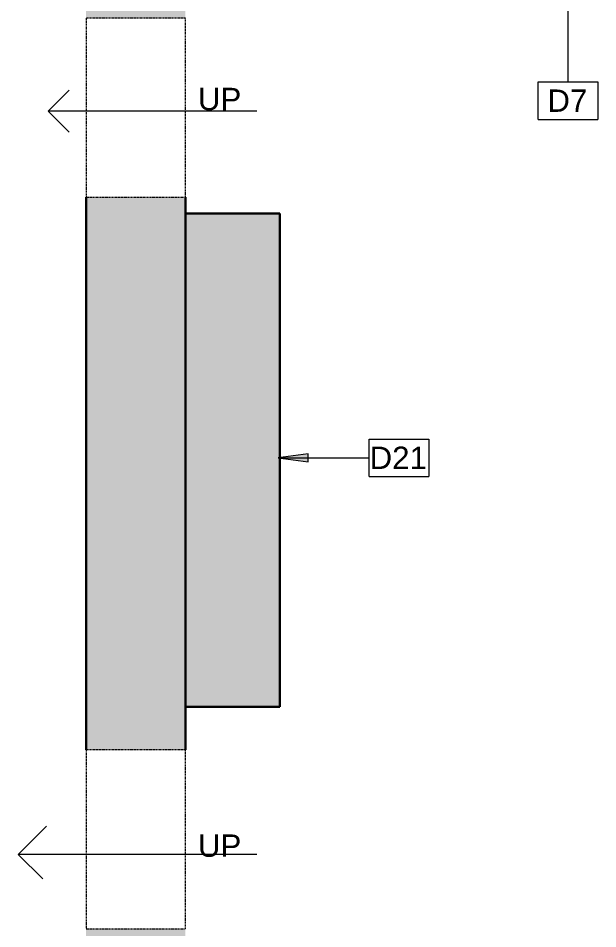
# Model space of a CAD drawing. Header units: inches. Extents: x -1176 to 1551, y -3558 to 978.
# Drawn here: x -603.7 to -487.1, y 340.5 to 523.7 of the extents above; entities that cross this region are included whole.
import ezdxf

# ---------------------------------------------------------------- set-up
doc = ezdxf.new("R2010")
doc.units = ezdxf.units.IN
doc.header["$MEASUREMENT"] = 0
doc.linetypes.add('Demolished', pattern=[0.1875, 0.125, -0.0625])
for name, color, linetype, lineweight in [('A-ANNO-KEYN', 231, 'Continuous', 9), ('A-DETL', 90, 'Continuous', 9), ('A-DETL-GENF', 92, 'Continuous', 18), ('A-DETL-MEDM', 33, 'Continuous', 18), ('A-DOOR', 31, 'Continuous', 18), ('A-WALL', 113, 'Continuous', 18), ('A-WALL-PATT', 111, 'Continuous', 18), ('G-ANNO-TEXT', 231, 'Continuous', 9)]:
    doc.layers.add(name, color=color, linetype=linetype, lineweight=lineweight)
doc.styles.add('Arial', font='arial.ttf', dxfattribs={"height": 4.5})
doc.styles.add('Swis721 Lt BT', font='swissl.ttf', dxfattribs={"height": 4.5})

# ---------------------------------------------------------------- blocks, each defined once
blk = doc.blocks.new('Door-Opening - 3_ 0_ W 82_ H-7566400-1st Floor Demo')
at = {"layer": 'A-DETL-GENF', "color": 7, "linetype": 'Demolished', "lineweight": 9}
for p, q in [((17.68, 10), (-18.32, 10)), ((-18.32, -10), (17.68, -10))]:
    blk.add_line(p, q, dxfattribs=at)
at = {"layer": 'A-DETL-MEDM', "color": 7, "linetype": 'Demolished', "lineweight": 9}
for p, q in [((-18.32, 10), (-18.32, -10)), ((17.68, -10), (17.68, 10))]:
    blk.add_line(p, q, dxfattribs=at)
blk = doc.blocks.new('Keynote Tag - Keynote Number - Boxed-135510-1st Floor Demo')
at = {"layer": 'A-ANNO-KEYN'}
for p, q in [((-0.125, -0.0792), (-0.125, 0.0781)), ((-0.125, 0.0781), (0.125, 0.0781)), ((0.125, 0.0781), (0.125, -0.0792)), ((-0.125, -0.0792), (0.125, -0.0792))]:
    blk.add_line(p, q, dxfattribs=at)

msp = doc.modelspace()

# ---------------------------------------------------------------- hatches: boundary and pattern name
at = {"layer": 'A-ANNO-KEYN'}
msp.add_hatch(color=256, dxfattribs=at).paths.add_polyline_path([(-551.41, 435.26), (-545.41, 434.47), (-545.41, 436.05)], flags=0)
at = {"layer": 'A-WALL-PATT', "lineweight": 9}
h = msp.add_hatch(color=7, dxfattribs=at)
h.paths.add_polyline_path([(-570.07, 190.25), (-570.07, 340.52), (-590.07, 340.52), (-590.07, 190.25)], flags=0)
h.paths.add_polyline_path([(-570.07, 376.52), (-570.07, 487.68), (-590.07, 487.68), (-590.07, 376.52)], flags=0)
h.paths.add_polyline_path([(-570.07, 523.68), (-570.07, 543.68), (-590.07, 543.68), (-590.07, 523.68)], flags=0)
msp.add_hatch(color=7, dxfattribs=at).paths.add_polyline_path([(-570.07, 385.19), (-551.07, 385.19), (-551.07, 484.37), (-570.07, 484.37), (-570.07, 424.34)], flags=0)

# ---------------------------------------------------------------- linework, layer by layer
at = {"layer": 'A-ANNO-KEYN'}
for p, q in [((-493.13, 531.6), (-493.13, 510.87)), ((-545.41, 436.05), (-551.41, 435.26)), ((-545.41, 434.47), (-545.41, 436.05)), ((-551.41, 435.26), (-545.41, 434.47)), ((-551.41, 435.26), (-533.14, 435.26))]:
    msp.add_line(p, q, dxfattribs=at)
at = {"layer": 'A-DETL', "lineweight": 18}
for p, q in [((-597.72, 504.97), (-593.48, 509.21)), ((-593.48, 509.21), (-597.72, 504.97)), ((-555.72, 504.97), (-597.72, 504.97)), ((-597.72, 504.97), (-593.48, 500.73)), ((-603.72, 355.5), (-598.06, 361.15)), ((-598.06, 361.15), (-603.72, 355.5)), ((-555.72, 355.5), (-603.72, 355.5)), ((-603.72, 355.5), (-598.77, 350.55))]:
    msp.add_line(p, q, dxfattribs=at)
at = {"layer": 'A-WALL', "color": 8, "lineweight": 30}
for p, q in [((-590.07, 487.68), (-590.07, 376.52)), ((-570.07, 376.52), (-570.07, 487.68)), ((-551.07, 484.37), (-570.07, 484.37)), ((-551.07, 385.19), (-551.07, 484.37)), ((-570.07, 385.19), (-551.07, 385.19))]:
    msp.add_line(p, q, dxfattribs=at)

# ---------------------------------------------------------------- block references
at = {"layer": 'A-ANNO-KEYN', "xscale": 47.99999999999997, "yscale": 47.99999999999997, "zscale": 47.99999999999997}
for p in [(-493.13, 507.12), (-527.14, 435.28)]:
    msp.add_blockref('Keynote Tag - Keynote Number - Boxed-135510-1st Floor Demo', p, dxfattribs=at)
at = {"layer": 'A-DOOR', "color": 7, "linetype": 'Demolished', "lineweight": 9, "rotation": 89.99999999999993}
for p in [(-580.07, 506.01), (-580.07, 358.85)]:
    msp.add_blockref('Door-Opening - 3_ 0_ W 82_ H-7566400-1st Floor Demo', p, dxfattribs=at)

# ---------------------------------------------------------------- texts
at = {"layer": 'A-ANNO-KEYN', "char_height": 4.5, "attachment_point": 1, "style": 'Arial'}
for s, insert, width in [('D7', (-497.27, 509.35), 9.8475), ('D21', (-533.03, 437.51), 14.0895)]:
    msp.add_mtext(s, dxfattribs=dict(at, insert=insert, width=width))
at = {"layer": 'G-ANNO-TEXT', "color": 7, "char_height": 4.5, "width": 10.1505, "attachment_point": 1, "style": 'Swis721 Lt BT'}
for insert in [(-567.57, 509.68), (-567.57, 359.5)]:
    msp.add_mtext('UP', dxfattribs=dict(at, insert=insert))

doc.saveas('drawing.dxf')
